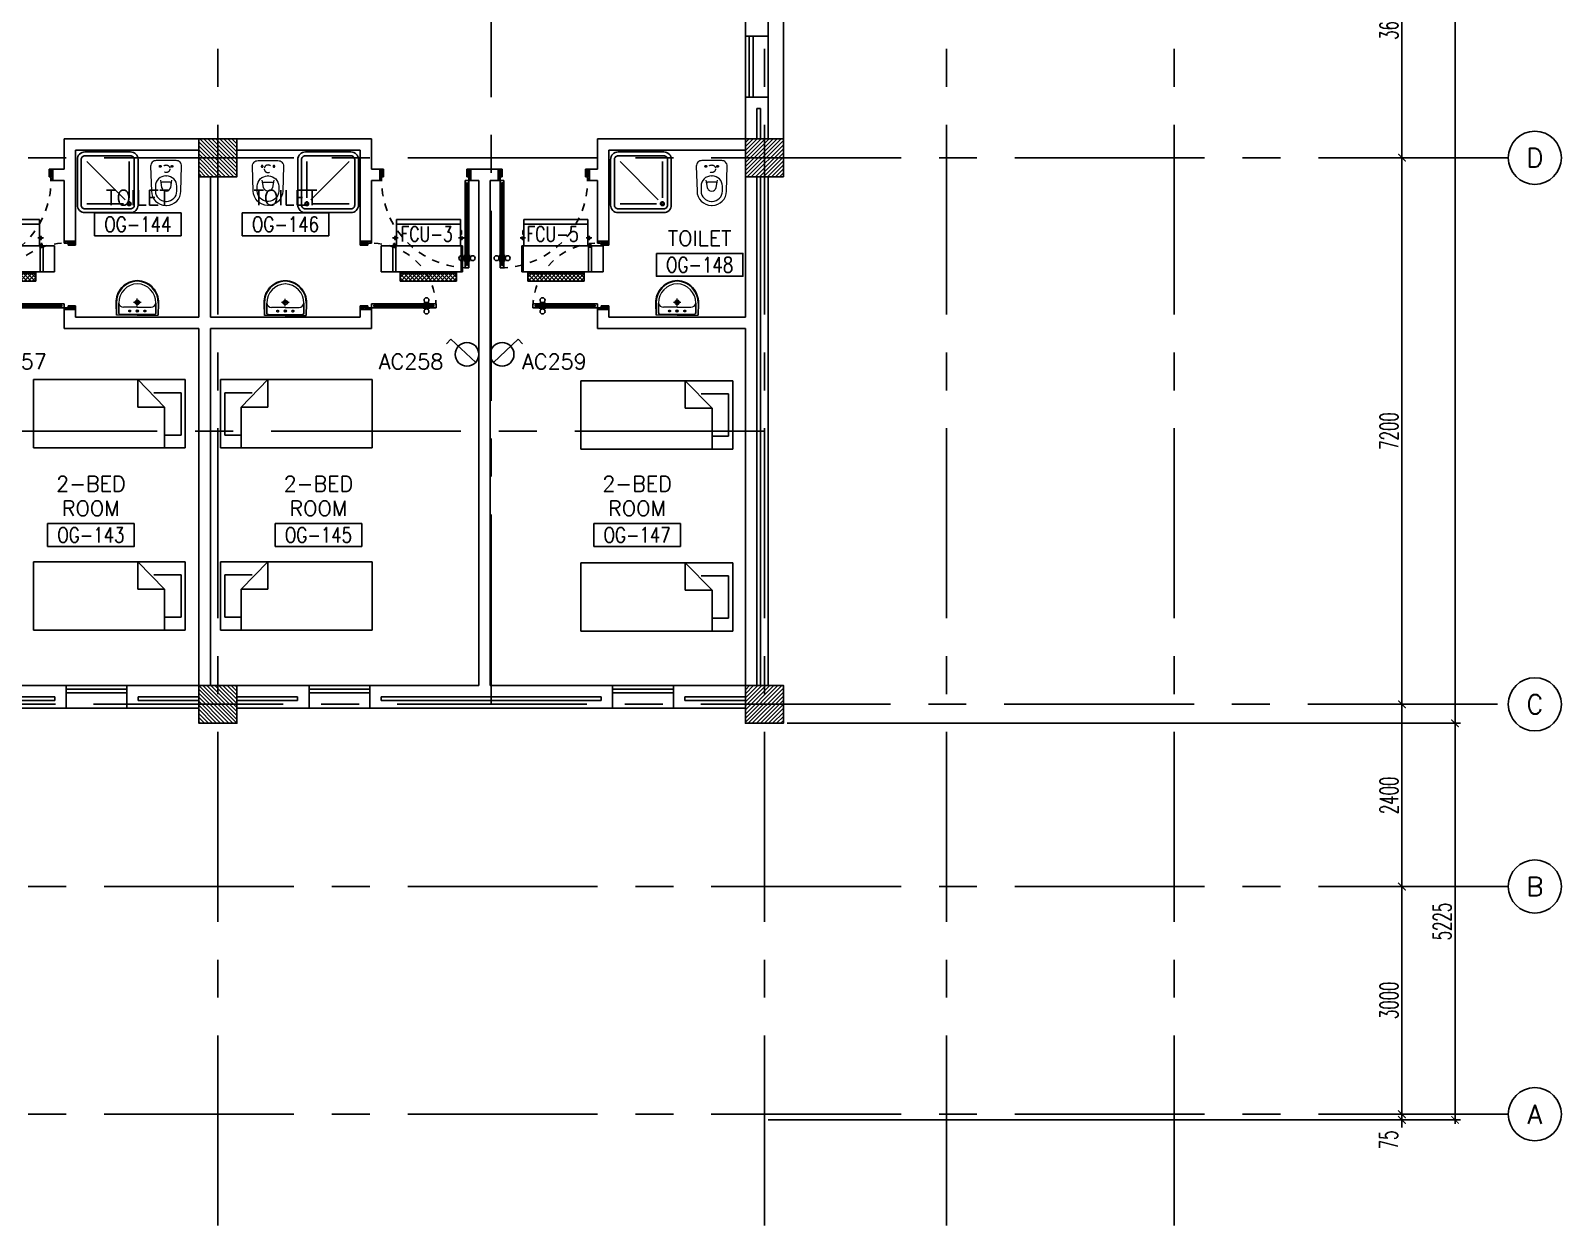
# Model space of a CAD drawing. Extents: x -0.4 to 93.5, y -1.1 to 78.4.
# Drawn here: x 73.36 to 93.53, y -1.11 to 14.62 of the extents above; entities that cross this region are included whole.
import ezdxf
from ezdxf.enums import TextEntityAlignment as Align

# ---------------------------------------------------------------- set-up
doc = ezdxf.new("R2010")
doc.units = 0
doc.header["$MEASUREMENT"] = 0
doc.header["$PDMODE"] = 34
for name, pattern in [('CENTERX2', [4, 2.5, -0.5, 0.5, -0.5]), ('DASHED', [0.75, 0.5, -0.25]), ('HIDDEN', [0.375, 0.25, -0.125]), ('HIDDEN2', [0.1875, 0.125, -0.0625])]:
    doc.linetypes.add(name, pattern=pattern)
doc.layers.get('0').update_dxf_attribs({"color": 11, "linetype": 'CONTINUOUS'})
doc.layers.get('DEFPOINTS').update_dxf_attribs({"color": 11, "linetype": 'CONTINUOUS'})
for name, color, linetype in [('AX-CR', 11, 'CONTINUOUS'), ('AX-DIM', 11, 'CONTINUOUS'), ('AX-TXT', 11, 'CONTINUOUS'), ('AXES', 11, 'CENTERX2'), ('COL', 11, 'CONTINUOUS'), ('DOOR', 11, 'CONTINUOUS'), ('E-SOCKETS', 4, 'CONTINUOUS'), ('FCU', 7, 'CONTINUOUS'), ('FIX', 11, 'CONTINUOUS'), ('FUR', 11, 'CONTINUOUS'), ('HAT', 11, 'CONTINUOUS'), ('INSUL', 11, 'CONTINUOUS'), ('PROJ-L', 11, 'CONTINUOUS'), ('RM-BOX', 11, 'CONTINUOUS'), ('RM-NAME', 11, 'CONTINUOUS'), ('RM-NO', 11, 'CONTINUOUS'), ('TEXTN', 2, 'CONTINUOUS'), ('WALL', 11, 'CONTINUOUS'), ('WIN', 11, 'CONTINUOUS')]:
    doc.layers.add(name, color=color, linetype=linetype)
doc.styles.add('ROMANS', font='ROMANS.shx', dxfattribs={"width": 0.6})
doc.dimstyles.new('STANDARD in', dxfattribs={"dimtxt": 0.24, "dimasz": 0.1, "dimexe": 0.07, "dimexo": 0.05, "dimgap": 0.05, "dimtad": 1, "dimdec": 0, "dimlfac": 1000, "dimzin": 0, "dimdsep": 46, "dimtxsty": 'ROMANS', "dimblk": 'ARCHTICK', "dimcen": 0.05, "dimdle": 0.05, "dimclrd": 7, "dimclre": 7, "dimclrt": 2, "dimadec": 0, "dimazin": 0, "dimtfac": 1, "dimtdec": 0, "dimtmove": 2, "dimatfit": 3, "dimldrblk": 'ARCHTICK', "dimfxl": 0, "dimtolj": 1, "dimtzin": 0, "dimarcsym": 0})

# ---------------------------------------------------------------- blocks, each defined once
blk = doc.blocks.new('_ARCHTICK')
at = {"color": 0, "linetype": 'ByBlock', "const_width": 0.15}
blk.add_lwpolyline([(-0.5, -0.5), (0.5, 0.5)], dxfattribs=at)
blk = doc.blocks.new('*D159')
at = {"layer": 'AX-DIM', "color": 7, "lineweight": -2, "ltscale": 0.3}
for p, q in [((91.482, 5.5), (92.202, 5.5)), ((92.132, 5.55), (92.132, 0.225)), ((83.082, 0.275), (92.202, 0.275))]:
    blk.add_line(p, q, dxfattribs=at)
at = {"layer": 'DEFPOINTS', "color": 0, "ltscale": 0.3}
for p in [(91.432, 5.5), (83.032, 0.275), (92.132, 0.275)]:
    blk.add_point(p, dxfattribs=at)
at = {"layer": 'AX-DIM', "color": 7, "lineweight": -2, "ltscale": 0.3, "xscale": 0.1, "yscale": 0.1, "zscale": 0.1}
for p, rotation in [((92.132, 5.5), 90), ((92.132, 0.275), 270)]:
    blk.add_blockref('_ARCHTICK', p, dxfattribs=dict(at, rotation=rotation))
at = {"layer": 'AX-DIM', "color": 2, "ltscale": 0.3, "insert": (91.962, 2.888), "char_height": 0.24, "attachment_point": 5, "rotation": 90, "style": 'ROMANS'}
blk.add_mtext('\\A1;5225', dxfattribs=at)
blk = doc.blocks.new('AXR')
at = {"layer": 'AX-CR'}
blk.add_circle((350, 0), 350, dxfattribs=at)
at = {"layer": 'AX-TXT', "style": 'ROMANS'}
blk.add_attdef('AX', text='', height=250, dxfattribs=at).set_placement((350, 0), align=Align.MIDDLE)
blk = doc.blocks.new('*D158')
at = {"layer": 'AX-DIM', "color": 7, "lineweight": -2, "ltscale": 0.3}
for p, q in [((83.332, 64.82), (92.202, 64.82)), ((92.132, 64.87), (92.132, 5.45)), ((83.332, 5.5), (92.202, 5.5))]:
    blk.add_line(p, q, dxfattribs=at)
at = {"layer": 'DEFPOINTS', "color": 0, "ltscale": 0.3}
for p in [(83.282, 64.82), (83.282, 5.5), (92.132, 5.5)]:
    blk.add_point(p, dxfattribs=at)
at = {"layer": 'AX-DIM', "color": 7, "lineweight": -2, "ltscale": 0.3, "xscale": 0.1, "yscale": 0.1, "zscale": 0.1}
for p, rotation in [((92.132, 64.82), 90), ((92.132, 5.5), 270)]:
    blk.add_blockref('_ARCHTICK', p, dxfattribs=dict(at, rotation=rotation))
at = {"layer": 'AX-DIM', "color": 2, "ltscale": 0.3, "insert": (91.962, 35.16), "char_height": 0.24, "attachment_point": 5, "rotation": 90, "style": 'ROMANS'}
blk.add_mtext('\\A1;59320', dxfattribs=at)
blk = doc.blocks.new('*D157')
at = {"layer": 'AX-DIM', "color": 7, "lineweight": -2, "ltscale": 0.3}
for p, q in [((91.082, 12.95), (91.502, 12.95)), ((91.432, 13), (91.432, 5.7)), ((91.082, 5.75), (91.502, 5.75))]:
    blk.add_line(p, q, dxfattribs=at)
at = {"layer": 'DEFPOINTS', "color": 0, "ltscale": 0.3}
for p in [(91.032, 12.95), (91.032, 5.75), (91.432, 5.75)]:
    blk.add_point(p, dxfattribs=at)
at = {"layer": 'AX-DIM', "color": 7, "lineweight": -2, "ltscale": 0.3, "xscale": 0.1, "yscale": 0.1, "zscale": 0.1}
for p, rotation in [((91.432, 12.95), 90), ((91.432, 5.75), 270)]:
    blk.add_blockref('_ARCHTICK', p, dxfattribs=dict(at, rotation=rotation))
at = {"layer": 'AX-DIM', "color": 2, "ltscale": 0.3, "insert": (91.262, 9.35), "char_height": 0.24, "attachment_point": 5, "rotation": 90, "style": 'ROMANS'}
blk.add_mtext('\\A1;7200', dxfattribs=at)
blk = doc.blocks.new('*X59')
at = {"color": 0}
for p, q in [((253129, 118266), (253613, 118750)), ((253129, 118319), (253560, 118750)), ((253129, 118372), (253507, 118750)), ((253129, 118425), (253454, 118750)), ((253129, 118478), (253401, 118750)), ((253129, 118531), (253348, 118750)), ((253129, 118584), (253294, 118750)), ((253129, 118637), (253241, 118750)), ((253129, 118690), (253188, 118750)), ((253129, 118743), (253135, 118750)), ((253166, 118250), (253629, 118713)), ((253219, 118250), (253629, 118660)), ((253272, 118250), (253629, 118607)), ((253325, 118250), (253629, 118553)), ((253378, 118250), (253629, 118500)), ((253431, 118250), (253629, 118447)), ((253484, 118250), (253629, 118394)), ((253537, 118250), (253629, 118341)), ((253590, 118250), (253629, 118288))]:
    blk.add_line(p, q, dxfattribs=at)
blk = doc.blocks.new('COL50')
at = {"layer": 'COL'}
blk.add_lwpolyline([(-250, 250), (-250, -250), (250, -250), (250, 250)], close=True, dxfattribs=at)
blk = doc.blocks.new('*D156')
at = {"layer": 'AX-DIM', "color": 7, "lineweight": -2, "ltscale": 0.3}
for p, q in [((91.082, 5.75), (91.502, 5.75)), ((91.432, 5.8), (91.432, 3.3)), ((91.082, 3.35), (91.502, 3.35))]:
    blk.add_line(p, q, dxfattribs=at)
at = {"layer": 'DEFPOINTS', "color": 0, "ltscale": 0.3}
for p in [(91.032, 5.75), (91.032, 3.35), (91.432, 3.35)]:
    blk.add_point(p, dxfattribs=at)
at = {"layer": 'AX-DIM', "color": 7, "lineweight": -2, "ltscale": 0.3, "xscale": 0.1, "yscale": 0.1, "zscale": 0.1}
for p, rotation in [((91.432, 5.75), 90), ((91.432, 3.35), 270)]:
    blk.add_blockref('_ARCHTICK', p, dxfattribs=dict(at, rotation=rotation))
at = {"layer": 'AX-DIM', "color": 2, "ltscale": 0.3, "insert": (91.262, 4.55), "char_height": 0.24, "attachment_point": 5, "rotation": 90, "style": 'ROMANS'}
blk.add_mtext('\\A1;2400', dxfattribs=at)
blk = doc.blocks.new('*D155')
at = {"layer": 'AX-DIM', "color": 7, "lineweight": -2, "ltscale": 0.3}
for p, q in [((91.082, 3.35), (91.502, 3.35)), ((91.432, 3.4), (91.432, 0.3)), ((91.082, 0.35), (91.502, 0.35))]:
    blk.add_line(p, q, dxfattribs=at)
at = {"layer": 'DEFPOINTS', "color": 0, "ltscale": 0.3}
for p in [(91.032, 3.35), (91.032, 0.35), (91.432, 0.35)]:
    blk.add_point(p, dxfattribs=at)
at = {"layer": 'AX-DIM', "color": 7, "lineweight": -2, "ltscale": 0.3, "xscale": 0.1, "yscale": 0.1, "zscale": 0.1}
for p, rotation in [((91.432, 3.35), 90), ((91.432, 0.35), 270)]:
    blk.add_blockref('_ARCHTICK', p, dxfattribs=dict(at, rotation=rotation))
at = {"layer": 'AX-DIM', "color": 2, "ltscale": 0.3, "insert": (91.262, 1.85), "char_height": 0.24, "attachment_point": 5, "rotation": 90, "style": 'ROMANS'}
blk.add_mtext('\\A1;3000', dxfattribs=at)
blk = doc.blocks.new('*D154')
at = {"layer": 'AX-DIM', "color": 7, "lineweight": -2, "ltscale": 0.3}
for p, q in [((91.432, 0.35), (91.432, 0.45)), ((91.082, 0.35), (91.502, 0.35)), ((91.082, 0.275), (91.502, 0.275)), ((91.432, 0.35), (91.432, 0.275)), ((91.432, 0.275), (91.432, 0.175))]:
    blk.add_line(p, q, dxfattribs=at)
at = {"layer": 'DEFPOINTS', "color": 0, "ltscale": 0.3}
for p in [(91.032, 0.35), (91.032, 0.275), (91.432, 0.275)]:
    blk.add_point(p, dxfattribs=at)
at = {"layer": 'AX-DIM', "color": 7, "lineweight": -2, "ltscale": 0.3, "xscale": 0.1, "yscale": 0.1, "zscale": 0.1}
for p, rotation in [((91.432, 0.35), 270), ((91.432, 0.275), 90)]:
    blk.add_blockref('_ARCHTICK', p, dxfattribs=dict(at, rotation=rotation))
at = {"layer": 'AX-DIM', "color": 2, "ltscale": 0.3, "insert": (91.257, 0.011), "char_height": 0.24, "attachment_point": 5, "rotation": 90, "style": 'ROMANS'}
blk.add_mtext('\\A1;75', dxfattribs=at)
blk = doc.blocks.new('*X58')
at = {"color": 0}
for p, q in [((253129, 125478), (253600, 125950)), ((253129, 125531), (253547, 125950)), ((253129, 125584), (253494, 125950)), ((253129, 125637), (253441, 125950)), ((253129, 125690), (253388, 125950)), ((253129, 125743), (253335, 125950)), ((253129, 125796), (253282, 125950)), ((253129, 125849), (253229, 125950)), ((253129, 125902), (253176, 125950)), ((253153, 125450), (253629, 125925)), ((253206, 125450), (253629, 125872)), ((253259, 125450), (253629, 125819)), ((253312, 125450), (253629, 125766)), ((253365, 125450), (253629, 125713)), ((253418, 125450), (253629, 125660)), ((253471, 125450), (253629, 125607)), ((253524, 125450), (253629, 125554)), ((253577, 125450), (253629, 125501))]:
    blk.add_line(p, q, dxfattribs=at)
blk = doc.blocks.new('*D150')
at = {"layer": 'AX-DIM', "color": 7, "lineweight": -2, "ltscale": 0.3}
for p, q in [((91.082, 16.55), (91.502, 16.55)), ((91.432, 16.6), (91.432, 12.9)), ((91.082, 12.95), (91.502, 12.95))]:
    blk.add_line(p, q, dxfattribs=at)
at = {"layer": 'DEFPOINTS', "color": 0, "ltscale": 0.3}
for p in [(91.032, 16.55), (91.032, 12.95), (91.432, 12.95)]:
    blk.add_point(p, dxfattribs=at)
at = {"layer": 'AX-DIM', "color": 7, "lineweight": -2, "ltscale": 0.3, "xscale": 0.1, "yscale": 0.1, "zscale": 0.1}
for p, rotation in [((91.432, 16.55), 90), ((91.432, 12.95), 270)]:
    blk.add_blockref('_ARCHTICK', p, dxfattribs=dict(at, rotation=rotation))
at = {"layer": 'AX-DIM', "color": 2, "ltscale": 0.3, "insert": (91.262, 14.75), "char_height": 0.24, "attachment_point": 5, "rotation": 90, "style": 'ROMANS'}
blk.add_mtext('\\A1;3600', dxfattribs=at)
blk = doc.blocks.new('*X50')
at = {"color": 0}
for p, q in [((245929, 169932), (246386, 170390)), ((245929, 169985), (246333, 170390)), ((245929, 170038), (246280, 170390)), ((245929, 170091), (246227, 170390)), ((245929, 170144), (246174, 170390)), ((245929, 170197), (246121, 170390)), ((245929, 170250), (246068, 170390)), ((245929, 170303), (246015, 170390)), ((245929, 170357), (245962, 170390)), ((245939, 169890), (246429, 170379)), ((245992, 169890), (246429, 170326)), ((246045, 169890), (246429, 170273)), ((246098, 169890), (246429, 170220)), ((246151, 169890), (246429, 170167)), ((246204, 169890), (246429, 170114)), ((246257, 169890), (246429, 170061)), ((246310, 169890), (246429, 170008)), ((246363, 169890), (246429, 169955)), ((246416, 169890), (246429, 169902))]:
    blk.add_line(p, q, dxfattribs=at)
blk = doc.blocks.new('*X43')
at = {"color": 0}
for p, q in [((245927, 177090), (246427, 177590)), ((245929, 177145), (246374, 177590)), ((245929, 177198), (246321, 177590)), ((245929, 177251), (246267, 177590)), ((245929, 177304), (246214, 177590)), ((245929, 177357), (246161, 177590)), ((245929, 177410), (246108, 177590)), ((245929, 177463), (246055, 177590)), ((245929, 177516), (246002, 177590)), ((245929, 177569), (245949, 177590)), ((245980, 177090), (246429, 177539)), ((246033, 177090), (246429, 177486)), ((246086, 177090), (246429, 177433)), ((246139, 177090), (246429, 177380)), ((246192, 177090), (246429, 177327)), ((246245, 177090), (246429, 177274)), ((246298, 177090), (246429, 177220)), ((246351, 177090), (246429, 177167)), ((246404, 177090), (246429, 177114))]:
    blk.add_line(p, q, dxfattribs=at)
blk = doc.blocks.new('DOOR90')
at = {"layer": 'DOOR', "color": 0, "linetype": 'ByBlock'}
for p, q in [((-150, 0), (-150, -25)), ((-150, 0), (0, 0)), ((0, -50), (0, 0)), ((-1000, -25), (-1000, -75)), ((-1000, -75), (-1000, -25)), ((-950, -25), (-1000, -25)), ((-950, -75), (-1000, -75)), ((-970, -42), (-970, -58)), ((-950, -42), (-970, -42)), ((-950, -58), (-970, -58)), ((-950, -25), (-950, -42)), ((-950, -58), (-950, -75)), ((-918, -25), (-918, -18)), ((-828, -18), (-918, -18)), ((-918, -75), (-918, -82)), ((-828, -82), (-918, -82)), ((-905, -18), (-905, -9)), ((-905, -9), (-840, -9)), ((-905, -18), (-840, -18)), ((-905, -82), (-905, -91)), ((-905, -82), (-840, -82)), ((-905, -91), (-840, -91)), ((-840, -18), (-840, -9)), ((-840, -82), (-840, -91)), ((-828, -25), (-828, -18)), ((-828, -75), (-828, -82)), ((-200, -42), (-200, -25)), ((-200, -25), (-150, -25)), ((-180, -42), (-200, -42)), ((-200, -75), (-200, -58)), ((-200, -58), (-180, -58)), ((-150, -75), (-200, -75)), ((-180, -58), (-180, -42)), ((-150, -75), (-150, -25)), ((-150, -25), (-100, -25)), ((-100, -25), (-100, -50)), ((-100, -50), (0, -50)), ((-150, -900), (-150, -875)), ((-150, -875), (-100, -875)), ((0, -900), (-150, -900)), ((-150, -900), (0, -900)), ((-100, -850), (0, -850)), ((-100, -875), (-100, -850)), ((0, -850), (0, -900))]:
    blk.add_line(p, q, dxfattribs=at)
at = {"layer": 'DOOR', "color": 9, "linetype": 'ByBlock'}
for p, q in [((0, -50), (-114, 0)), ((0, -50), (-40, 0)), ((0, -50), (-100, -37)), ((0, -850), (-114, -900)), ((0, -850), (-100, -863)), ((0, -850), (-40, -900))]:
    blk.add_line(p, q, dxfattribs=at)
at = {"layer": 'DOOR', "linetype": 'ByBlock'}
for p, q in [((-200, -25), (-950, -25)), ((-200, -42), (-950, -42)), ((-200, -58), (-950, -58)), ((-950, -75), (-200, -75))]:
    blk.add_line(p, q, dxfattribs=at)
at = {"layer": 'DOOR', "color": 0, "linetype": 'ByBlock'}
for centre in [(-873, 24), (-873, -124)]:
    blk.add_circle(centre, 32.4, dxfattribs=at)
at = {"layer": 'DOOR', "color": 9, "linetype": 'ByBlock'}
for centre, radius, start, end in [((0, -50), 154, 161.1053, 166.2858), ((0, -50), 134, 158.1598, 169.28), ((0, -50), 94.4, 148.0182, 180), ((0, -50), 74.4, 137.7764, 180), ((0, -50), 114, 154.0838, 167.3774), ((0, -50), 54.4, 113.2074, 180), ((0, -50), 34.4, 90, 180), ((0, -50), 14.4, 90, 180), ((0, -850), 154, 193.7142, 198.8947), ((0, -850), 134, 190.72, 201.8402), ((0, -850), 94.4, 180, 211.9818), ((0, -850), 74.4, 180, 222.2236), ((0, -850), 54.4, 180, 246.7926), ((0, -850), 34.4, 180, 270), ((0, -850), 14.4, 180, 270)]:
    blk.add_arc(centre, radius, start, end, dxfattribs=at)
at = {"layer": 'DOOR', "linetype": 'HIDDEN', "ltscale": 0.5}
blk.add_arc((-150, -25), 850, 180, 270, dxfattribs=at)
blk = doc.blocks.new('DOOR100')
at = {"layer": 'DOOR', "color": 0, "linetype": 'ByBlock'}
for p, q in [((-75, 1218), (-82, 1218)), ((-82, 1128), (-82, 1218)), ((-25, 1300), (-75, 1300)), ((-75, 1300), (-25, 1300)), ((-75, 1250), (-75, 1300)), ((-58, 1250), (-75, 1250)), ((-42, 1270), (-58, 1270)), ((-58, 1250), (-58, 1270)), ((-42, 1250), (-42, 1270)), ((-25, 1250), (-42, 1250)), ((-25, 1250), (-25, 1300)), ((-25, 1218), (-18, 1218)), ((-18, 1128), (-18, 1218)), ((-82, 1205), (-91, 1205)), ((-91, 1205), (-91, 1140)), ((-82, 1140), (-91, 1140)), ((-82, 1205), (-82, 1140)), ((-75, 1128), (-82, 1128)), ((-25, 1128), (-18, 1128)), ((-18, 1205), (-9, 1205)), ((-18, 1205), (-18, 1140)), ((-18, 1140), (-9, 1140)), ((-9, 1205), (-9, 1140)), ((-1200, 0), (-1200, 150)), ((-1200, 150), (-1175, 150)), ((-1200, 150), (-1200, 0)), ((-1150, 0), (-1200, 0)), ((-1175, 150), (-1175, 100)), ((-1175, 100), (-1150, 100)), ((-1150, 100), (-1150, 0)), ((-75, 200), (-58, 200)), ((-75, 150), (-75, 200)), ((-75, 150), (-25, 150)), ((-58, 200), (-58, 180)), ((-58, 180), (-42, 180)), ((-50, 100), (-50, 0)), ((-25, 100), (-50, 100)), ((-50, 0), (0, 0)), ((-42, 200), (-25, 200)), ((-42, 180), (-42, 200)), ((-25, 200), (-25, 150)), ((0, 150), (-25, 150)), ((-25, 150), (-25, 100)), ((0, 150), (0, 0))]:
    blk.add_line(p, q, dxfattribs=at)
at = {"layer": 'DOOR', "linetype": 'ByBlock'}
for p, q in [((-75, 1250), (-75, 200)), ((-58, 200), (-58, 1250)), ((-42, 200), (-42, 1250)), ((-25, 200), (-25, 1250)), ((0, 0), (0, 150))]:
    blk.add_line(p, q, dxfattribs=at)
at = {"layer": 'DOOR', "color": 9, "linetype": 'ByBlock'}
for p, q in [((-1150, 0), (-1200, 114)), ((-1150, 0), (-1200, 40)), ((-1150, 0), (-1163, 100)), ((-50, 0), (0, 114)), ((-50, 0), (-37, 100)), ((-50, 0), (0, 40))]:
    blk.add_line(p, q, dxfattribs=at)
at = {"layer": 'DOOR', "color": 0, "linetype": 'ByBlock'}
for centre in [(-124, 1173), (24, 1173)]:
    blk.add_circle(centre, 32.4, dxfattribs=at)
at = {"layer": 'DOOR', "linetype": 'HIDDEN', "ltscale": 0.5}
blk.add_arc((-25, 150), 1150, 90, 180.0001, dxfattribs=at)
at = {"layer": 'DOOR', "color": 9, "linetype": 'ByBlock'}
for centre, radius, start, end in [((-1150, 0), 154, 103.7142, 108.8947), ((-1150, 0), 134, 100.72, 111.8402), ((-1150, 0), 94.4, 90, 121.9818), ((-1150, 0), 74.4, 90, 132.2236), ((-1150, 0), 54.4, 90, 156.7926), ((-1150, 0), 34.4, 90, 180), ((-1150, 0), 14.4, 90, 180), ((-50, 0), 94.4, 58.0182, 90), ((-50, 0), 74.4, 47.7764, 90), ((-50, 0), 54.4, 23.2074, 90), ((-50, 0), 34.4, 0, 90), ((-50, 0), 14.4, 0, 90), ((-50, 0), 134, 68.1598, 79.28), ((-50, 0), 114, 64.0838, 77.3774), ((-50, 0), 154, 71.1053, 76.2858)]:
    blk.add_arc(centre, radius, start, end, dxfattribs=at)
blk = doc.blocks.new('RM1')
at = {"layer": 'RM-BOX'}
blk.add_lwpolyline([(570, -200), (-570, -200), (-570, -500), (570, -500)], close=True, dxfattribs=at)
at = {"layer": 'RM-NAME', "style": 'ROMANS'}
for tag, p in [('ROOMNAME1', (0, 324)), ('ROOMNAME2', (0, 0))]:
    blk.add_attdef(tag, text='', height=200, dxfattribs=at).set_placement(p, align=Align.MIDDLE)
at = {"layer": 'RM-NO', "style": 'ROMANS', "width": 0.8}
blk.add_attdef('ROOMNO', text='', height=200, dxfattribs=at).set_placement((0, -350), align=Align.MIDDLE)
blk = doc.blocks.new('LAV1')
at = {"layer": 'FIX', "linetype": 'ByBlock', "ltscale": 0.3}
for p, q in [((-280, 210), (-275, 50)), ((-245, 210), (-245, 85)), ((245, 210), (245, 85)), ((280, 210), (275, 50)), ((0, 60), (-220, 60)), ((0, 60), (220, 60))]:
    blk.add_line(p, q, dxfattribs=at)
at = {"layer": 'FIX', "linetype": 'Continuous', "lineweight": 20}
for p, q in [((-275, 210), (-275, 50)), ((275, 210), (275, 50)), ((0, 50), (-275, 50)), ((0, 50), (-252, 50)), ((0, 155), (-181, 155)), ((0, 155), (181, 155)), ((0, 50), (252, 50)), ((0, 50), (275, 50))]:
    blk.add_line(p, q, dxfattribs=at)
at = {"layer": 'FIX', "linetype": 'DASHED', "lineweight": 20, "ltscale": 0.05}
for p, q in [((50, 220), (-50, 220)), ((0, 170), (0, 270)), ((0, 170), (0, 270))]:
    blk.add_line(p, q, dxfattribs=at)
at = {"layer": 'FIX', "lineweight": 20}
for p, q in [((16, 107), (-15, 107)), ((0, 92), (0, 123))]:
    blk.add_line(p, q, dxfattribs=at)
for centre, radius in [((0, 220), 29.5), ((0, 220), 22.5), ((0, 107), 15.5)]:
    blk.add_circle(centre, radius, dxfattribs=at)
at = {"layer": 'FIX', "linetype": 'HIDDEN', "lineweight": 20, "ltscale": 0.05}
for centre in [(-100, 107), (100, 107)]:
    blk.add_circle(centre, 12.4, dxfattribs=at)
at = {"layer": 'FIX', "linetype": 'ByBlock', "ltscale": 0.3}
for centre, radius, start, end in [((7, 220), 287, 91.3776, 182.0064), ((-7, 220), 287, 357.9936, 88.6224), ((-220, 85), 24.9, 179.7021, 269.9486), ((220, 85), 24.9, 270.0514, 0.2979)]:
    blk.add_arc(centre, radius, start, end, dxfattribs=at)
at = {"layer": 'FIX', "linetype": 'Continuous', "lineweight": 20}
for centre, radius, start, end in [((8, 217), 283, 91.6988, 181.351), ((8, 212), 253, 91.7328, 180.4884), ((-8, 217), 283, 358.649, 88.3012), ((-8, 212), 253, 359.5116, 88.2672), ((-179, 222), 66.9, 190.2006, 268.0786), ((179, 222), 66.9, 271.9214, 349.7994)]:
    blk.add_arc(centre, radius, start, end, dxfattribs=at)
blk = doc.blocks.new('SHR1')
at = {"layer": 'FIX'}
for p, q in [((-196, 196), (-700, 700)), ((-143, 218), (-143, 700)), ((-218, 143), (-700, 143))]:
    blk.add_line(p, q, dxfattribs=at)
for points in [[(-825, 125), (-825, 725, -0.414214), (-725, 825), (-125, 825, -0.414214), (-25, 725), (-25, 125, -0.414214), (-125, 25), (-725, 25, -0.414214)], [(-775, 125), (-775, 725, -0.414214), (-725, 775), (-125, 775, -0.414214), (-75, 725), (-75, 125, -0.414214), (-125, 75), (-725, 75, -0.414214)]]:
    blk.add_lwpolyline(points, format="xyb", close=True, dxfattribs=at)
for radius in [25, 15]:
    blk.add_circle((-143, 143), radius, dxfattribs=at)
blk = doc.blocks.new('WC1')
at = {"layer": 'FIX', "lineweight": 20}
for p, q in [((-210, 204), (-538, 194)), ((-727, 5), (-727, -5)), ((-674, 5), (-674, -5)), ((-534, 24), (-540, 0)), ((-540, 0), (-534, -24)), ((-475, 141), (-538, 141)), ((-395, 76), (-490, 60)), ((-339, 5), (-339, -5)), ((-538, -141), (-475, -141)), ((-538, -194), (-210, -204)), ((-490, -60), (-395, -76))]:
    blk.add_line(p, q, dxfattribs=at)
at = {"layer": 'FIX', "linetype": 'Continuous', "lineweight": 20}
blk.add_line((-420, -47), (-420, 45), dxfattribs=at)
at = {"layer": 'FIX', "lineweight": 20}
blk.add_lwpolyline([(-213, -204), (-210, -204, 0.414214), (-137, -131), (-137, 0), (-137, 131, 0.414214), (-210, 204)], format="xyb", dxfattribs=at)
at = {"layer": 'FIX', "linetype": 'HIDDEN2', "lineweight": 20, "ltscale": 0.3}
blk.add_circle((-245, 0), 49.8, dxfattribs=at)
at = {"layer": 'FIX', "linetype": 'HIDDEN', "lineweight": 20, "ltscale": 0.05}
for centre in [(-213, 78), (-213, -77)]:
    blk.add_circle(centre, 11.6, dxfattribs=at)
at = {"layer": 'FIX', "lineweight": 20}
for centre, radius, start, end in [((-538, 5), 189, 90, 180), ((-538, 5), 136, 90, 180), ((-473, -7), 68.2, 128.9242, 152.8468), ((-464, -18), 82, 108.496, 128.9242), ((-475, 5), 136, 360, 90), ((-538, -5), 189, 180, 270), ((-538, -5), 136, 180, 270), ((-473, 7), 68.2, 207.1532, 231.0758), ((-464, 18), 82, 231.0758, 251.504), ((-475, -5), 136, 270, 0)]:
    blk.add_arc(centre, radius, start, end, dxfattribs=at)
at = {"layer": 'FIX', "linetype": 'Continuous', "lineweight": 20}
for centre, start, end in [((-443, 46), 357.6662, 91.6121), ((-442, -46), 268.3879, 2.3338)]:
    blk.add_arc(centre, 22.3, start, end, dxfattribs=at)
blk = doc.blocks.new('*X166')
at = {"color": 0}
for p, q in [((16890, -2467), (16943, -2414)), ((16890, -2520), (16990, -2420)), ((16990, -2512), (16892, -2414)), ((16990, -2459), (16945, -2414)), ((16990, -2565), (16890, -2465)), ((16890, -2573), (16990, -2473)), ((16990, -2619), (16890, -2519)), ((16890, -2626), (16990, -2526)), ((16990, -2672), (16890, -2572)), ((16890, -2679), (16990, -2579)), ((16990, -2725), (16890, -2625)), ((16890, -2732), (16990, -2632)), ((16990, -2778), (16890, -2678)), ((16890, -2785), (16990, -2685)), ((16990, -2831), (16890, -2731)), ((16890, -2838), (16990, -2738)), ((16990, -2884), (16890, -2784)), ((16890, -2891), (16990, -2791)), ((16990, -2937), (16890, -2837)), ((16890, -2944), (16990, -2844)), ((16990, -2990), (16890, -2890)), ((16890, -2997), (16990, -2897)), ((16990, -3043), (16890, -2943)), ((16890, -3050), (16990, -2950)), ((16990, -3096), (16890, -2996)), ((16890, -3103), (16990, -3003)), ((16990, -3149), (16890, -3049)), ((16944, -3155), (16890, -3102)), ((16892, -3155), (16990, -3056)), ((16945, -3155), (16990, -3109))]:
    blk.add_line(p, q, dxfattribs=at)
blk = doc.blocks.new('WHE06')
at = {"color": 2}
for p, q in [((689, 621), (346, 621)), ((346, 621), (346, 469)), ((689, 469), (689, 621)), ((60, -422), (60, 422)), ((212, 437), (269, 437)), ((232, 452), (232, 422)), ((232, 452), (252, 452)), ((242, 472), (242, 399)), ((252, 452), (252, 422)), ((305, 448), (373, 448)), ((321, 458), (321, 438)), ((321, 458), (346, 458)), ((321, 438), (346, 438)), ((346, 430), (689, 430)), ((811, 371), (689, 371)), ((711, -371), (711, 371)), ((811, -371), (811, 371)), ((242, -472), (242, -399)), ((811, -371), (689, -371)), ((142, -437), (142, -422)), ((142, -437), (197, -437)), ((197, -437), (197, -422)), ((221, -437), (269, -437)), ((232, -452), (232, -422)), ((232, -452), (252, -452)), ((252, -452), (252, -422)), ((346, -430), (689, -430))]:
    blk.add_line(p, q, dxfattribs=at)
at = {"color": 6}
for p, q in [((0, -422), (0, 422)), ((0, 422), (346, 422)), ((346, 469), (346, -451)), ((689, 469), (346, 469)), ((689, -451), (689, 469)), ((0, -422), (346, -422)), ((346, -451), (689, -451))]:
    blk.add_line(p, q, dxfattribs=at)
at = {"color": 2}
blk.add_blockref('*X166', (-16179, 2784), dxfattribs=at)

msp = doc.modelspace()

# ---------------------------------------------------------------- linework, layer by layer
at = {"layer": 'AXES'}
for p, q in [((75.8324, -1.1143), (75.8324, 77.6984)), ((83.0324, -1.1143), (83.0324, 77.6984)), ((85.4324, -1.1143), (85.4324, 77.6984)), ((88.4324, -1.1143), (88.4324, 77.6984)), ((79.4324, 5.75), (79.4324, 64.52)), ((92.8324, 12.95), (40.7424, 12.95)), ((83.0324, 9.35), (40.7424, 9.35)), ((22.1924, 5.75), (92.8324, 5.75)), ((92.8324, 3.35), (40.7424, 3.35)), ((92.8324, 0.35), (40.7424, 0.35))]:
    msp.add_line(p, q, dxfattribs=at)
at = {"layer": 'COL'}
msp.add_lwpolyline([(76.0824, 6), (76.0824, 5.5), (75.5824, 5.5), (75.5824, 6)], close=True, dxfattribs=at)
at = {"layer": 'E-SOCKETS'}
for p, q in [((78.9001, 10.5591), (78.8456, 10.5006)), ((79.228, 10.2539), (78.9001, 10.5591)), ((79.4617, 10.2539), (79.7896, 10.5591)), ((79.7896, 10.5591), (79.8441, 10.5006))]:
    msp.add_line(p, q, dxfattribs=at)
for centre in [(79.1136, 10.3604), (79.5761, 10.3604)]:
    msp.add_circle(centre, 0.1562, dxfattribs=at)
at = {"layer": 'FUR'}
for p, q in [((75.4016, 10.0269), (73.4016, 10.0269)), ((73.4016, 10.0269), (73.4016, 9.1269)), ((74.7766, 10.0269), (74.7766, 9.6657)), ((75.13, 9.6657), (74.7766, 10.0269)), ((75.4016, 9.1269), (75.4016, 10.0269)), ((75.8664, 10.0269), (77.8664, 10.0269)), ((75.8664, 9.1269), (75.8664, 10.0269)), ((76.138, 9.6657), (76.4914, 10.0269)), ((76.4914, 10.0269), (76.4914, 9.6657)), ((77.8664, 10.0269), (77.8664, 9.1269)), ((82.6141, 10.012), (80.6141, 10.012)), ((80.6141, 10.012), (80.6141, 9.112)), ((81.9891, 10.012), (81.9891, 9.6508)), ((82.3425, 9.6508), (81.9891, 10.012)), ((82.6141, 9.112), (82.6141, 10.012)), ((75.3462, 9.8547), (74.9865, 9.8547)), ((75.3462, 9.2968), (75.3462, 9.8547)), ((75.9218, 9.8547), (76.2815, 9.8547)), ((75.9218, 9.2968), (75.9218, 9.8547)), ((82.5587, 9.8398), (82.199, 9.8398)), ((82.5587, 9.2819), (82.5587, 9.8398)), ((75.13, 9.6657), (74.7766, 9.6657)), ((75.13, 9.1269), (75.13, 9.6657)), ((76.138, 9.6657), (76.4914, 9.6657)), ((76.138, 9.1269), (76.138, 9.6657)), ((82.3425, 9.6508), (81.9891, 9.6508)), ((82.3425, 9.112), (82.3425, 9.6508)), ((75.13, 9.2968), (75.3462, 9.2968)), ((76.138, 9.2968), (75.9218, 9.2968)), ((82.3425, 9.2819), (82.5587, 9.2819)), ((73.4016, 9.1269), (75.4016, 9.1269)), ((77.8664, 9.1269), (75.8664, 9.1269)), ((80.6141, 9.112), (82.6141, 9.112)), ((75.4016, 7.628), (73.4016, 7.628)), ((73.4016, 7.628), (73.4016, 6.728)), ((74.7766, 7.628), (74.7766, 7.2669)), ((75.13, 7.2669), (74.7766, 7.628)), ((75.4016, 6.728), (75.4016, 7.628)), ((75.8664, 7.628), (77.8664, 7.628)), ((75.8664, 6.728), (75.8664, 7.628)), ((76.138, 7.2669), (76.4914, 7.628)), ((76.4914, 7.628), (76.4914, 7.2669)), ((77.8664, 7.628), (77.8664, 6.728)), ((82.6141, 7.6132), (80.6141, 7.6132)), ((80.6141, 7.6132), (80.6141, 6.7132)), ((81.9891, 7.6132), (81.9891, 7.252)), ((82.3425, 7.252), (81.9891, 7.6132)), ((82.6141, 6.7132), (82.6141, 7.6132)), ((75.13, 7.2669), (74.7766, 7.2669)), ((75.3462, 7.4559), (74.9865, 7.4559)), ((75.13, 6.728), (75.13, 7.2669)), ((75.3462, 6.8979), (75.3462, 7.4559)), ((75.9218, 7.4559), (76.2815, 7.4559)), ((75.9218, 6.8979), (75.9218, 7.4559)), ((76.138, 7.2669), (76.4914, 7.2669)), ((76.138, 6.728), (76.138, 7.2669)), ((82.5587, 7.441), (82.199, 7.441)), ((82.5587, 6.8831), (82.5587, 7.441)), ((82.3425, 7.252), (81.9891, 7.252)), ((82.3425, 6.7132), (82.3425, 7.252)), ((75.13, 6.8979), (75.3462, 6.8979)), ((76.138, 6.8979), (75.9218, 6.8979)), ((82.3425, 6.8831), (82.5587, 6.8831)), ((73.4016, 6.728), (75.4016, 6.728)), ((77.8664, 6.728), (75.8664, 6.728)), ((80.6141, 6.7132), (82.6141, 6.7132))]:
    msp.add_line(p, q, dxfattribs=at)
at = {"layer": 'INSUL'}
for p, q in [((82.9324, 13.6), (82.9324, 13.2)), ((82.9824, 13.6), (82.9324, 13.6)), ((82.9824, 13.6), (82.9824, 13.2)), ((82.9324, 12.7), (82.9324, 6)), ((82.9824, 12.7), (82.9824, 6)), ((73.6824, 5.85), (70.7824, 5.85)), ((73.6824, 5.8), (73.6824, 5.85)), ((74.7824, 5.8), (74.7824, 5.85)), ((74.7824, 5.85), (75.5824, 5.85)), ((76.0824, 5.85), (76.8824, 5.85)), ((76.8824, 5.8), (76.8824, 5.85)), ((77.9824, 5.8), (77.9824, 5.85)), ((80.8824, 5.85), (77.9824, 5.85)), ((80.8824, 5.8), (80.8824, 5.85)), ((81.9824, 5.85), (82.7824, 5.85)), ((81.9824, 5.8), (81.9824, 5.85)), ((73.6824, 5.8), (70.7824, 5.8)), ((74.7824, 5.8), (75.5824, 5.8)), ((76.0824, 5.8), (76.8824, 5.8)), ((80.8824, 5.8), (77.9824, 5.8)), ((81.9824, 5.8), (82.7824, 5.8))]:
    msp.add_line(p, q, dxfattribs=at)
at = {"layer": 'PROJ-L'}
msp.add_line((83.2824, 19.9), (83.2824, 13.2), dxfattribs=at)
at = {"layer": 'WALL'}
for p, q in [((83.0824, 14.55), (83.0824, 16.15)), ((82.7824, 14.55), (82.7824, 15.6)), ((83.0824, 14.55), (82.7824, 14.55)), ((83.0824, 13.75), (82.7824, 13.75)), ((82.7824, 13.2), (82.7824, 13.75)), ((83.0824, 13.2), (83.0824, 13.75)), ((73.8074, 13.2), (73.8074, 12.8)), ((77.8574, 13.2), (77.8574, 12.8)), ((80.8324, 13.2), (80.8324, 12.8)), ((73.9574, 13.05), (73.9574, 11.85)), ((77.7074, 13.05), (77.7074, 11.85)), ((80.9824, 13.05), (80.9824, 11.85)), ((73.8074, 12.65), (73.8074, 11.85)), ((75.5824, 12.7), (75.5824, 10.85)), ((75.7324, 12.7), (75.7324, 10.85)), ((77.8574, 12.65), (77.8574, 11.85)), ((79.2699, 12.65), (79.2699, 6)), ((79.4199, 12.65), (79.4199, 6)), ((80.8324, 12.65), (80.8324, 11.85)), ((82.7824, 10.85), (82.7824, 12.7)), ((83.0824, 6), (83.0824, 12.7)), ((73.8074, 11.85), (73.9574, 11.85)), ((77.8574, 11.85), (77.7074, 11.85)), ((80.8324, 11.85), (80.9824, 11.85)), ((73.8074, 10.95), (73.9574, 10.95)), ((73.8074, 10.95), (73.8074, 10.7)), ((73.9574, 10.95), (73.9574, 10.85)), ((77.8574, 10.95), (77.7074, 10.95)), ((77.7074, 10.95), (77.7074, 10.85)), ((77.8574, 10.95), (77.8574, 10.7)), ((80.8324, 10.95), (80.9824, 10.95)), ((80.8324, 10.95), (80.8324, 10.7)), ((80.9824, 10.95), (80.9824, 10.85)), ((73.8074, 10.7), (75.5824, 10.7)), ((73.9574, 10.85), (75.5824, 10.85)), ((75.5824, 10.7), (75.5824, 6)), ((77.7074, 10.85), (75.7324, 10.85)), ((77.8574, 10.7), (75.7324, 10.7)), ((75.7324, 10.7), (75.7324, 6)), ((80.8324, 10.7), (82.7824, 10.7)), ((80.9824, 10.85), (82.7824, 10.85)), ((82.7824, 6), (82.7824, 10.7)), ((73.8324, 6), (72.3074, 6)), ((73.8324, 5.7), (73.8324, 6)), ((74.6324, 5.7), (74.6324, 6)), ((75.5824, 6), (74.6324, 6)), ((76.0824, 6), (77.0324, 6)), ((77.0324, 5.7), (77.0324, 6)), ((77.8324, 5.7), (77.8324, 6)), ((79.2699, 6), (77.8324, 6)), ((81.0324, 6), (79.4199, 6)), ((81.0324, 5.7), (81.0324, 6)), ((82.7824, 6), (81.8324, 6)), ((81.8324, 5.7), (81.8324, 6)), ((73.8324, 5.7), (70.6324, 5.7)), ((75.5824, 5.7), (74.6324, 5.7)), ((76.0824, 5.7), (77.0324, 5.7)), ((81.0324, 5.7), (77.8324, 5.7)), ((82.7824, 5.7), (81.8324, 5.7))]:
    msp.add_line(p, q, dxfattribs=at)
at = {"layer": 'WALL', "linetype": 'ByBlock'}
for p, q in [((75.5824, 13.2), (73.8074, 13.2)), ((75.5824, 13.2), (73.8074, 13.2)), ((73.8074, 13.2), (75.5824, 13.2)), ((76.0824, 13.2), (77.8574, 13.2)), ((76.0824, 13.2), (77.8574, 13.2)), ((77.8574, 13.2), (76.0824, 13.2)), ((82.7824, 13.2), (80.8324, 13.2)), ((75.5824, 13.05), (73.9574, 13.05)), ((73.9574, 13.05), (75.5824, 13.05)), ((73.9574, 13.05), (75.5824, 13.05)), ((76.0824, 13.05), (77.7074, 13.05)), ((76.0824, 13.05), (77.7074, 13.05)), ((77.7074, 13.05), (76.0824, 13.05)), ((77.7074, 13.05), (76.0824, 13.05)), ((80.9824, 13.05), (82.7824, 13.05)), ((80.9824, 13.05), (82.7824, 13.05)), ((73.8074, 12.8), (73.6574, 12.8)), ((77.8574, 12.8), (77.9636, 12.8)), ((79.5261, 12.8), (79.1636, 12.8)), ((80.8324, 12.8), (80.7261, 12.8)), ((73.8074, 12.65), (73.6574, 12.65)), ((77.8574, 12.65), (77.9636, 12.65)), ((79.1636, 12.65), (79.2699, 12.65)), ((79.5261, 12.65), (79.4199, 12.65)), ((80.8324, 12.65), (80.7261, 12.65))]:
    msp.add_line(p, q, dxfattribs=at)
at = {"layer": 'WALL', "color": 2, "linetype": 'ByBlock'}
for p, q in [((73.6574, 12.8), (73.6574, 12.65)), ((77.9636, 12.8), (77.9636, 12.65)), ((79.1636, 12.8), (79.1636, 12.65)), ((79.5261, 12.8), (79.5261, 12.65)), ((80.7261, 12.8), (80.7261, 12.65))]:
    msp.add_line(p, q, dxfattribs=at)
at = {"layer": 'WALL', "linetype": 'ByBlock', "ltscale": 0.3}
for points in [[(75.5824, 12.7), (76.0824, 12.7), (76.0824, 13.2), (75.5824, 13.2)], [(82.7824, 12.7), (83.2824, 12.7), (83.2824, 13.2), (82.7824, 13.2)], [(75.5824, 5.5), (76.0824, 5.5), (76.0824, 6), (75.5824, 6)], [(82.7824, 5.5), (83.2824, 5.5), (83.2824, 6), (82.7824, 6)]]:
    msp.add_lwpolyline(points, close=True, dxfattribs=at)
at = {"layer": 'WIN'}
for p, q in [((82.7824, 14.55), (82.7824, 13.75)), ((82.8324, 14.55), (82.8324, 13.75)), ((82.8824, 14.55), (82.8824, 13.75)), ((83.0824, 14.55), (83.0824, 13.75)), ((73.8324, 6), (74.6324, 6)), ((73.8324, 5.95), (74.6324, 5.95)), ((73.8324, 5.9), (74.6324, 5.9)), ((77.0324, 6), (77.8324, 6)), ((77.0324, 5.95), (77.8324, 5.95)), ((77.0324, 5.9), (77.8324, 5.9)), ((81.0324, 6), (81.8324, 6)), ((81.0324, 5.95), (81.8324, 5.95)), ((81.0324, 5.9), (81.8324, 5.9)), ((73.8324, 5.7), (74.6324, 5.7)), ((77.0324, 5.7), (77.8324, 5.7)), ((81.0324, 5.7), (81.8324, 5.7))]:
    msp.add_line(p, q, dxfattribs=at)

# ---------------------------------------------------------------- block references
at = {"layer": 'AXES', "xscale": 0.001, "yscale": 0.001, "zscale": 0.001}
for p, values in [((92.8324, 12.95), {'AX': 'D'}), ((92.8324, 5.75), {'AX': 'C'}), ((92.8324, 3.35), {'AX': 'B'}), ((92.8324, 0.35), {'AX': 'A'})]:
    msp.add_blockref('AXR', p, dxfattribs=at).add_auto_attribs(values)
at = {"layer": 'COL', "xscale": 0.001, "yscale": 0.001, "zscale": 0.001, "rotation": 180}
msp.add_blockref('COL50', (75.8324, 12.95), dxfattribs=at)
at = {"layer": 'COL', "xscale": -0.001, "yscale": 0.001, "zscale": 0.001}
for p in [(83.0324, 12.95), (83.0324, 5.75)]:
    msp.add_blockref('COL50', p, dxfattribs=at)
at = {"layer": 'DOOR', "color": 0, "linetype": 'ByBlock', "yscale": 0.001, "zscale": 0.001, "rotation": 180}
for name, p, xscale in [('DOOR100', (72.4574, 12.8), 0.001), ('DOOR100', (79.1636, 12.8), -0.001), ('DOOR100', (79.5261, 12.8), 0.001), ('DOOR90', (73.9574, 10.95), -0.001), ('DOOR90', (77.7074, 10.95), 0.001), ('DOOR90', (80.9824, 10.95), -0.001)]:
    msp.add_blockref(name, p, dxfattribs=dict(at, xscale=xscale))
at = {"layer": 'FCU', "linetype": 'ByBlock', "xscale": 0.001000002026557922, "yscale": 0.0009999871253967285, "zscale": 0.001, "rotation": 270}
for p in [(73.0601, 12.1357), (80.2851, 12.1357)]:
    msp.add_blockref('WHE06', p, dxfattribs=at)
at = {"layer": 'FCU', "linetype": 'ByBlock', "extrusion": (0, 0, -1), "xscale": 0.001000002026557922, "yscale": 0.0009999871253967285, "zscale": -0.001, "rotation": 270}
msp.add_blockref('WHE06', (-78.6047, 12.1357), dxfattribs=at)
at = {"layer": 'FIX', "yscale": 0.001, "zscale": 0.001}
for name, p, xscale, rotation in [('SHR1', (74.8054, 12.202), -0.001, 90), ('WC1', (75.1499, 13.05), 0.001, 90), ('WC1', (76.4919, 13.05), -0.001, 270), ('SHR1', (76.8594, 12.202), 0.001, 270), ('SHR1', (81.8304, 12.202), -0.001, 90), ('WC1', (82.3384, 13.05), 0.001, 90)]:
    msp.add_blockref(name, p, dxfattribs=dict(at, xscale=xscale, rotation=rotation))
at = {"layer": 'FIX', "linetype": 'ByBlock', "ltscale": 0.3, "xscale": 0.001, "yscale": 0.001, "zscale": 0.001}
for p in [(74.7699, 10.825), (76.7199, 10.823), (81.8824, 10.825)]:
    msp.add_blockref('LAV1', p, dxfattribs=at)
at = {"layer": 'HAT', "xscale": -0.001, "yscale": 0.001, "zscale": 0.001, "rotation": 180}
for name in ['*X50', '*X43']:
    msp.add_blockref(name, (-170.3462, 183.0897), dxfattribs=at)
at = {"layer": 'HAT', "xscale": 0.001, "yscale": 0.001, "zscale": 0.001}
for name in ['*X58', '*X59']:
    msp.add_blockref(name, (-170.3462, -112.7497), dxfattribs=at)
at = {"layer": 'RM-NAME'}
ref = msp.add_blockref('RM1', (74.7774, 12.4234), dxfattribs=dict(at, xscale=-0.001, yscale=0.001, zscale=0.001))
ref.add_attrib('ROOMNO', 'OG-144', dxfattribs={"layer": 'RM-NO', "height": 0.2, "style": 'ROMANS', "width": 0.8}).set_placement((74.7774, 12.0734), align=Align.MIDDLE)
ref.add_attrib('ROOMNAME2', 'TOILET', dxfattribs={"height": 0.2, "style": 'ROMANS'}).set_placement((74.7774, 12.4234), align=Align.MIDDLE)
ref = msp.add_blockref('RM1', (76.7225, 12.4234), dxfattribs=dict(at, xscale=-0.001, yscale=0.001, zscale=0.001))
ref.add_attrib('ROOMNO', 'OG-146', dxfattribs={"layer": 'RM-NO', "height": 0.2, "style": 'ROMANS', "width": 0.8}).set_placement((76.7225, 12.0734), align=Align.MIDDLE)
ref.add_attrib('ROOMNAME2', 'TOILET', dxfattribs={"height": 0.2, "style": 'ROMANS'}).set_placement((76.7225, 12.4234), align=Align.MIDDLE)
ref = msp.add_blockref('RM1', (82.179, 11.8892), dxfattribs=dict(at, xscale=-0.001, yscale=0.001, zscale=0.001))
ref.add_attrib('ROOMNO', 'OG-148', dxfattribs={"layer": 'RM-NO', "height": 0.2, "style": 'ROMANS', "width": 0.8}).set_placement((82.179, 11.5392), align=Align.MIDDLE)
ref.add_attrib('ROOMNAME2', 'TOILET', dxfattribs={"height": 0.2, "style": 'ROMANS'}).set_placement((82.179, 11.8892), align=Align.MIDDLE)
at = {"layer": 'RM-NAME', "xscale": 0.001, "yscale": 0.001, "zscale": 0.001}
for p, values in [((74.1586, 8.331), {'ROOMNO': 'OG-143', 'ROOMNAME2': 'ROOM', 'ROOMNAME1': '2-BED'}), ((77.1567, 8.331), {'ROOMNO': 'OG-145', 'ROOMNAME2': 'ROOM', 'ROOMNAME1': '2-BED'}), ((81.3553, 8.331), {'ROOMNO': 'OG-147', 'ROOMNAME2': 'ROOM', 'ROOMNAME1': '2-BED'})]:
    msp.add_blockref('RM1', p, dxfattribs=at).add_auto_attribs(values)

# ---------------------------------------------------------------- texts
at = {"layer": 'E-SOCKETS', "style": 'ROMANS'}
for s, p in [('AC257', (72.729, 10.1656)), ('AC258', (77.953, 10.1656)), ('AC259', (79.8415, 10.1656))]:
    msp.add_text(s, height=0.2, dxfattribs=at).set_placement(p)
at = {"layer": 'TEXTN', "style": 'ROMANS', "width": 0.75}
for s, p in [('FCU-3', (78.2378, 11.8459)), ('FCU-5', (79.8966, 11.8459))]:
    msp.add_text(s, height=0.2, dxfattribs=at).set_placement(p)

# ---------------------------------------------------------------- dimensions: what is measured, and where the dimension line sits
at = {"layer": 'AX-DIM'}
for base, p1, p2, picture, middle in [((92.1324, 5.5), (83.2824, 64.82), (83.2824, 5.5), '*D158', (91.9624, 35.16)), ((91.4324, 12.95), (91.0324, 16.55), (91.0324, 12.95), '*D150', (91.2624, 14.75)), ((91.4324, 5.75), (91.0324, 12.95), (91.0324, 5.75), '*D157', (91.2624, 9.35)), ((91.4324, 3.35), (91.0324, 5.75), (91.0324, 3.35), '*D156', (91.2624, 4.55)), ((92.1324, 0.275), (91.4324, 5.5), (83.0324, 0.275), '*D159', (91.9624, 2.8875)), ((91.4324, 0.35), (91.0324, 3.35), (91.0324, 0.35), '*D155', (91.2624, 1.85))]:
    dim = msp.add_linear_dim(base=base, p1=p1, p2=p2, angle=270, dimstyle='STANDARD in', dxfattribs=at)
    dim.commit()
    dim.dimension.update_dxf_attribs({"geometry": picture, "text_midpoint": middle})
dim = msp.add_linear_dim(base=(91.4324, 0.275), p1=(91.0324, 0.35), p2=(91.0324, 0.275), angle=270, dimstyle='STANDARD in', dxfattribs=at)
dim.commit()
dim.dimension.update_dxf_attribs({"geometry": '*D154', "text_midpoint": (91.2574, 0.0105), "dimtype": 160})

doc.saveas('drawing.dxf')
